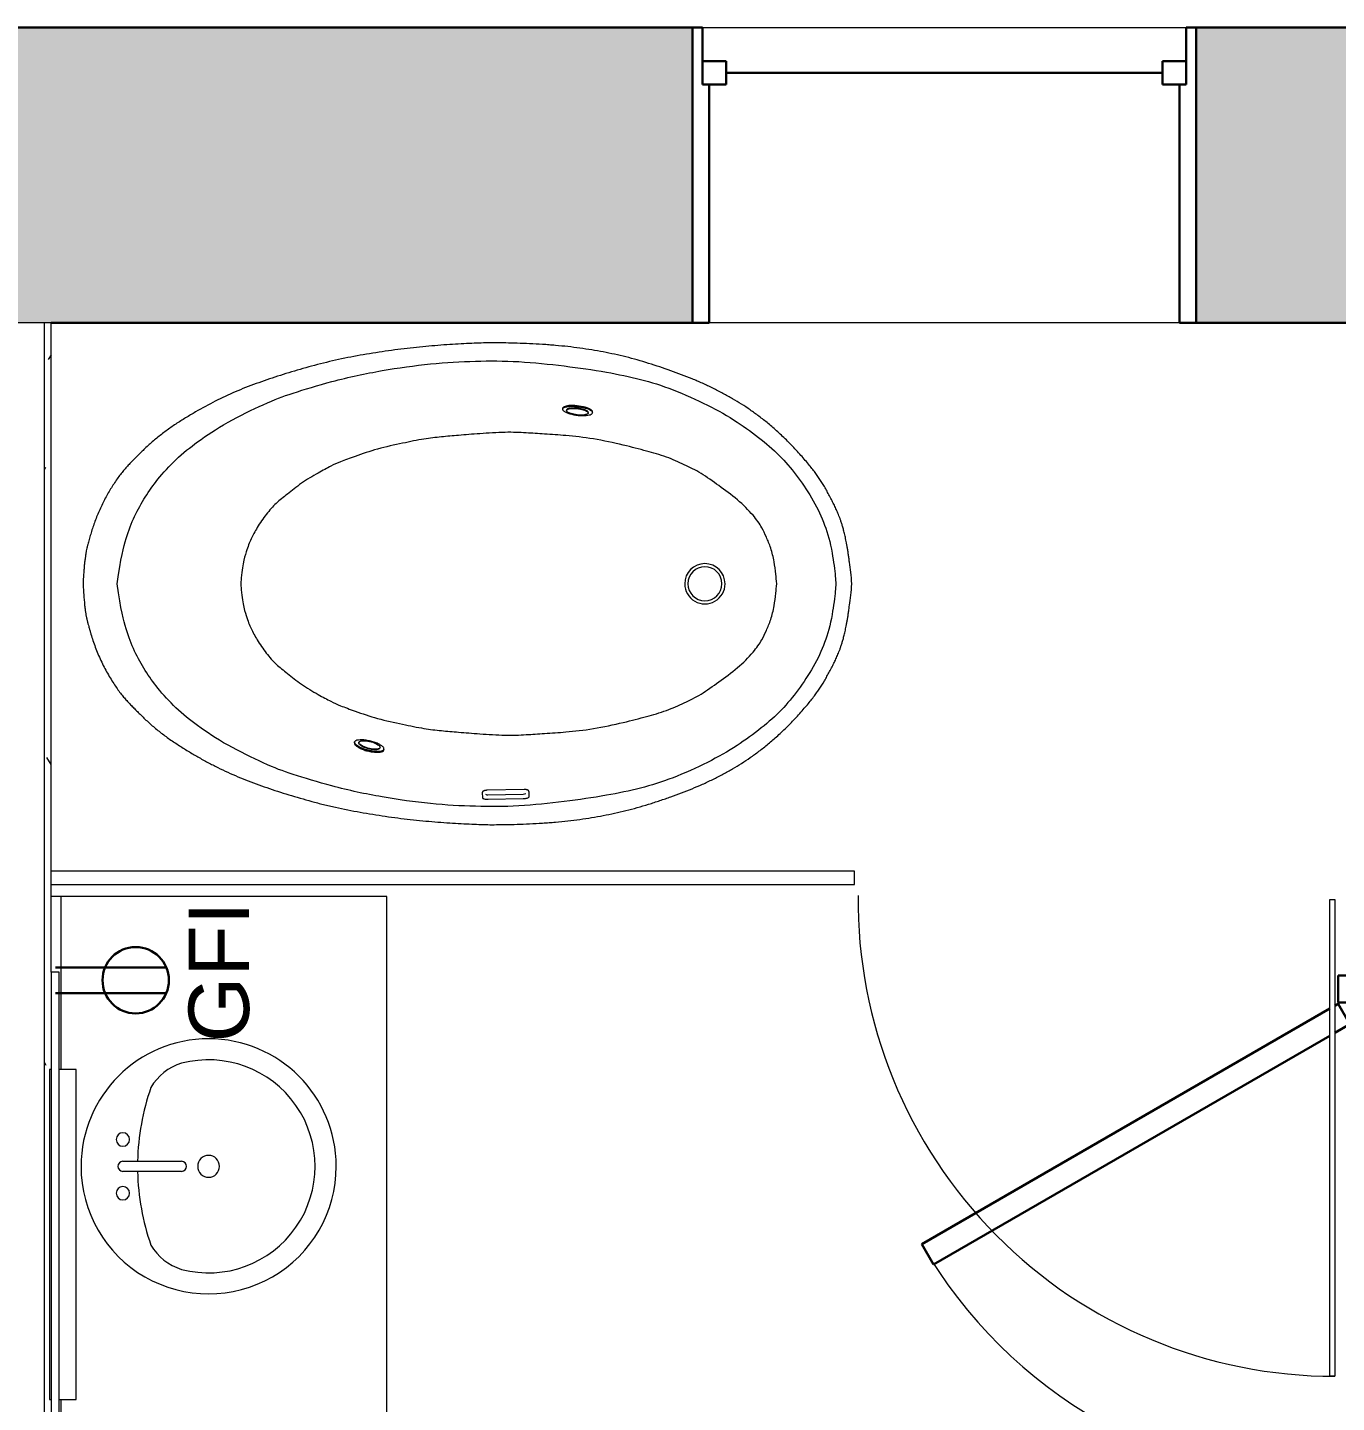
# Model space of a CAD drawing. Header units: inches. Extents: x -4688 to 1542, y -3558 to 978.
# Drawn here: x 787.5 to 885, y 486.6 to 589 of the extents above; entities that cross this region are included whole.
import ezdxf

# ---------------------------------------------------------------- set-up
doc = ezdxf.new("R2010")
doc.units = ezdxf.units.IN
doc.header["$MEASUREMENT"] = 0
for name, color, linetype, lineweight in [('A-ANNO-NOTE', 131, 'Continuous', 40), ('A-DOOR', 31, 'Continuous', 18), ('A-DOOR-FRAM', 31, 'Continuous', 30), ('A-GLAZ', 151, 'Continuous', 18), ('A-GLAZ-CURT', 52, 'Continuous', 9), ('A-WALL', 113, 'Continuous', 18), ('A-WALL-PATT', 111, 'Continuous', 18), ('I-WALL', 2, 'Continuous', 18), ('P-SANR-FIXT', 6, 'Continuous', 9), ('Q-CASE', 31, 'Continuous', 9), ('Q-SPCQ', 91, 'Continuous', 9)]:
    doc.layers.add(name, color=color, linetype=linetype, lineweight=lineweight)
doc.styles.add('Swis721 Lt BT', font='swissl.ttf', dxfattribs={"height": 4.5})

# ---------------------------------------------------------------- blocks, each defined once
blk = doc.blocks.new('Double Hung - side window 4_ X 6_ 3_ H-6086068-1st Floor Power _ Signal')
at = {"layer": 'A-GLAZ', "color": 8, "lineweight": 30}
for p, q in [((-18.75, 11), (-18, 11)), ((-18, 6.75), (-18, 11)), ((18, 6.75), (18, 11)), ((18.75, 11), (18, 11)), ((-18, 8.5), (-18, 6.75)), ((-18, 8.5), (-16.25, 8.5)), ((-16.25, 8.5), (-16.25, 6.75)), ((16.25, 8.5), (16.25, 6.75)), ((18, 8.5), (16.25, 8.5)), ((18, 8.5), (18, 6.75)), ((-16.25, 7.625), (16.25, 7.625)), ((-18, 6.75), (-16.25, 6.75)), ((-18, 6.75), (-17.5, 6.75)), ((-17.5, -11), (-17.5, 6.75)), ((18, 6.75), (16.25, 6.75)), ((17.5, 6.75), (18, 6.75)), ((17.5, 6.75), (17.5, -11)), ((-17.5, -11), (-18.75, -11)), ((17.5, -11), (18.75, -11))]:
    blk.add_line(p, q, dxfattribs=at)
blk = doc.blocks.new('Vanity Counter Top w Round Sink Hole - 24_ Depth-7683044-1st Floor Power _ Signal')
at = {"layer": 'Q-CASE'}
for p, q in [((-51.26, -0.75), (-40.88, -0.75)), ((-16.3, -0.75), (-8.16, -0.75)), ((16.41, -0.75), (29.29, -0.75)), ((29.29, -25), (29.29, 0)), ((-51.26, -25), (29.29, -25))]:
    blk.add_line(p, q, dxfattribs=at)
blk = doc.blocks.new('Sink Vanity-Round - 19_ x 19_-6996918-1st Floor Power _ Signal')
at = {"layer": 'P-SANR-FIXT'}
for p, q in [((3.43, -9.73), (3.43, -5.36)), ((4.18, -9.73), (4.18, -5.36))]:
    blk.add_line(p, q, dxfattribs=at)
for centre, radius, start, end in [((3.81, -3.35), 9.5, 90, 270), ((3.81, -3.35), 9.5, 270, 90), ((3.81, -3.35), 7.93, 345.3071, 194.6929), ((3.81, -3.35), 0.812, 0, 180), ((3.81, -3.35), 0.812, 180, 0), ((3.81, -5.36), 0.375, 0, 180), ((0.05, -4.11), 4.12, 197.8096, 239.2073), ((7.56, -4.11), 4.12, 300.7927, 342.1904), ((3.81, 9.17), 17.81, 250.7914, 268.7933), ((3.81, 9.17), 17.81, 271.2067, 289.2086), ((1.81, -9.73), 0.5, 0, 180), ((1.81, -9.73), 0.5, 180, 0), ((3.81, -9.73), 0.375, 180, 0), ((5.81, -9.73), 0.5, 0, 180), ((5.81, -9.73), 0.5, 180, 0)]:
    blk.add_arc(centre, radius, start, end, dxfattribs=at)
blk = doc.blocks.new('downloadobjectfile_id_236f7131-f753-4b41-a4ac-6b6cf5932f67 - Bath tub-6664744-1st Floor Power _ Signal')
at = {"layer": 'P-SANR-FIXT'}
for p, q in [((-4.58, 15.85), (-4.58, 15.48)), ((-4.21, 15.32), (-1.45, 15.38)), ((-1.53, 16.05), (-4.15, 15.99)), ((-1.52, 15.72), (-4.15, 15.66)), ((-1.09, 15.55), (-1.1, 15.94)), ((6.24, 12.4), (6.23, 12.33)), ((8.41, 11.78), (8.42, 11.84))]:
    blk.add_line(p, q, dxfattribs=at)
for centre, radius, start, end in [((-4.14, 15.3), 0.361, 91.2564, 121.564), ((-1.51, 15.36), 0.361, 60.9489, 91.2564), ((-17.67, 0), 1.5, 360, 180), ((-17.67, 0), 1.27, 0, 180), ((-17.67, 0), 1.5, 180, 360), ((-17.67, 0), 1.27, 180, 0)]:
    blk.add_arc(centre, radius, start, end, dxfattribs=at)
for points, knots in [([(28.63, 0), (28.61, 0.2), (28.6, 0.48), (28.58, 0.81), (28.56, 1.05), (28.54, 1.26), (28.52, 1.45), (28.51, 1.62), (28.49, 1.79), (28.47, 1.94), (28.45, 2.07), (28.43, 2.2), (28.41, 2.33), (28.39, 2.44), (28.36, 2.55), (28.34, 2.65), (28.31, 2.76), (28.29, 2.87), (28.25, 3.01), (28.21, 3.18), (28.14, 3.41), (28.06, 3.71), (27.93, 4.11), (27.71, 4.76), (27.37, 5.6), (26.88, 6.57), (26.43, 7.3), (26.09, 7.81), (25.84, 8.15), (25.61, 8.44), (25.38, 8.7), (25.15, 8.95), (24.91, 9.19), (24.65, 9.45), (24.29, 9.81), (23.8, 10.29), (23.15, 10.85), (22.57, 11.3), (22.09, 11.64), (21.72, 11.88), (21.36, 12.12), (20.99, 12.35), (20.62, 12.58), (20.26, 12.79), (19.89, 13), (19.52, 13.2), (19.15, 13.4), (18.66, 13.65), (18.04, 13.95), (17.29, 14.29), (16.53, 14.61), (15.75, 14.9), (14.69, 15.28), (13.32, 15.72), (11.9, 16.13), (10.73, 16.44), (9.54, 16.72), (8, 17.02), (6.12, 17.32), (4.57, 17.52), (3.34, 17.65), (2.43, 17.73), (1.54, 17.8), (0.68, 17.85), (-0.13, 17.89), (-0.86, 17.92), (-1.51, 17.94), (-2.14, 17.94), (-2.84, 17.93), (-3.67, 17.91), (-4.61, 17.87), (-5.42, 17.83), (-6.07, 17.79), (-6.7, 17.73), (-7.78, 17.63), (-9.25, 17.42), (-10.67, 17.15), (-11.79, 16.89), (-12.64, 16.67), (-13.48, 16.42), (-14.32, 16.15), (-15.14, 15.86), (-16.2, 15.47), (-17.23, 15.06), (-18.26, 14.57), (-19.02, 14.18), (-19.74, 13.78), (-20.4, 13.38), (-21.04, 12.95), (-21.69, 12.48), (-22.38, 11.94), (-22.97, 11.43), (-23.46, 10.98), (-23.83, 10.62), (-24.2, 10.24), (-24.56, 9.85), (-24.91, 9.46), (-25.23, 9.09), (-25.52, 8.74), (-25.77, 8.43), (-25.99, 8.13), (-26.26, 7.75), (-26.5, 7.35), (-26.76, 6.89), (-26.96, 6.54), (-27.11, 6.24), (-27.23, 6.01), (-27.31, 5.84), (-27.39, 5.68), (-27.49, 5.46), (-27.59, 5.22), (-27.68, 5), (-27.73, 4.86), (-27.77, 4.76), (-27.8, 4.65), (-27.84, 4.53), (-27.88, 4.41), (-27.92, 4.28), (-27.96, 4.14), (-28, 3.99), (-28.04, 3.83), (-28.08, 3.65), (-28.13, 3.46), (-28.17, 3.26), (-28.21, 3.04), (-28.26, 2.79), (-28.3, 2.53), (-28.35, 2.24), (-28.39, 1.94), (-28.45, 1.49), (-28.53, 0.87), (-28.59, 0.3), (-28.62, 0)], [0, 0, 0, 0, 0.003049, 0.004573, 0.006098, 0.007622, 0.009146, 0.010671, 0.012195, 0.01372, 0.015244, 0.016768, 0.018293, 0.019817, 0.021341, 0.022866, 0.02439, 0.025915, 0.027439, 0.030488, 0.033537, 0.036585, 0.042683, 0.04878, 0.060976, 0.073171, 0.085366, 0.091463, 0.097561, 0.103659, 0.109756, 0.115854, 0.121951, 0.128049, 0.134146, 0.146341, 0.158537, 0.170732, 0.176829, 0.182927, 0.189024, 0.195122, 0.20122, 0.207317, 0.213415, 0.219512, 0.22561, 0.231707, 0.243902, 0.256098, 0.268293, 0.280488, 0.292683, 0.317073, 0.341463, 0.353659, 0.365854, 0.390244, 0.414634, 0.439024, 0.45122, 0.463415, 0.47561, 0.487805, 0.5, 0.512195, 0.52439, 0.536585, 0.54878, 0.560976, 0.573171, 0.585366, 0.591463, 0.597561, 0.609756, 0.634146, 0.658537, 0.670732, 0.682927, 0.695122, 0.707317, 0.719512, 0.731707, 0.756098, 0.768293, 0.780488, 0.792683, 0.804878, 0.817073, 0.829268, 0.841463, 0.853659, 0.859756, 0.865854, 0.871951, 0.878049, 0.884146, 0.890244, 0.896341, 0.902439, 0.908537, 0.914634, 0.926829, 0.932927, 0.939024, 0.945122, 0.948171, 0.95122, 0.954268, 0.957317, 0.963415, 0.966463, 0.967988, 0.969512, 0.971037, 0.972561, 0.974085, 0.97561, 0.977134, 0.978659, 0.980183, 0.981707, 0.983232, 0.984756, 0.98628, 0.987805, 0.989329, 0.990854, 0.992378, 0.993902, 0.996951, 1, 1, 1, 1]), ([(-27.41, 0), (-27.41, 0.17), (-27.39, 0.55), (-27.13, 2.64), (-26.63, 4.38), (-25.79, 6.2), (-24.61, 7.94), (-23.4, 9.44), (-21.88, 10.76), (-19.96, 12.16), (-17.98, 13.29), (-15.15, 14.56), (-12.92, 15.24), (-10.26, 15.8), (-7.17, 16.24), (-3.75, 16.6), (-0.55, 16.6), (2.72, 16.42), (6.45, 15.9), (9.78, 15.19), (13.29, 14.12), (14.76, 13.58), (18.1, 11.95), (19.97, 10.69), (21.67, 9.36), (23.1, 7.78), (23.97, 6.54), (24.83, 5.05), (25.43, 3.41), (25.81, 1.98), (26.08, 0)], [-5.618031, -5.618031, -5.618031, -5.618031, -5.544194, -5.424812, -5.260384, -5.095898, -4.928484, -4.760658, -4.585358, -4.400115, -4.184559, -3.970312, -3.743931, -3.517047, -3.259472, -2.988396, -2.713063, -2.428449, -2.138296, -1.837006, -1.597044, -1.348216, -1.138919, -0.913036, -0.731154, -0.569833, -0.420907, -0.282566, -0.145254, 0, 0, 0, 0]), ([(-4.15, 15.99), (-4.26, 15.99), (-4.4, 15.97), (-4.52, 15.92), (-4.56, 15.9), (-4.58, 15.87), (-4.58, 15.86), (-4.58, 15.85)], [0, 0, 0, 0, 0.444444, 0.666667, 0.777778, 0.888889, 1, 1, 1, 1]), ([(-4.58, 15.48), (-4.57, 15.46), (-4.57, 15.45), (-4.56, 15.43), (-4.56, 15.43), (-4.56, 15.42), (-4.55, 15.42), (-4.55, 15.41), (-4.54, 15.4), (-4.53, 15.4), (-4.53, 15.39), (-4.52, 15.39), (-4.51, 15.38), (-4.5, 15.38), (-4.49, 15.37), (-4.48, 15.37), (-4.46, 15.36), (-4.45, 15.35), (-4.43, 15.35), (-4.41, 15.34), (-4.39, 15.34), (-4.37, 15.33), (-4.35, 15.33), (-4.32, 15.33), (-4.29, 15.32), (-4.26, 15.32), (-4.23, 15.32), (-4.21, 15.32)], [0, 0, 0, 0, 0.041667, 0.057292, 0.080729, 0.104167, 0.125, 0.145833, 0.1875, 0.229167, 0.270833, 0.302083, 0.333333, 0.375, 0.416667, 0.458333, 0.5, 0.541667, 0.583333, 0.666667, 0.75, 0.791667, 0.833333, 0.875, 0.916667, 0.958333, 1, 1, 1, 1]), ([(-1.1, 15.94), (-1.1, 15.95), (-1.11, 15.96), (-1.14, 15.98), (-1.18, 16), (-1.25, 16.02), (-1.37, 16.04), (-1.48, 16.05), (-1.53, 16.05)], [0, 0, 0, 0, 0.125, 0.25, 0.375, 0.5, 0.75, 1, 1, 1, 1]), ([(-1.45, 15.38), (-1.43, 15.38), (-1.4, 15.38), (-1.36, 15.39), (-1.33, 15.39), (-1.31, 15.4), (-1.29, 15.4), (-1.27, 15.4), (-1.26, 15.41), (-1.24, 15.41), (-1.23, 15.42), (-1.21, 15.42), (-1.2, 15.43), (-1.18, 15.44), (-1.17, 15.44), (-1.16, 15.45), (-1.15, 15.46), (-1.14, 15.46), (-1.13, 15.47), (-1.13, 15.47), (-1.12, 15.48), (-1.11, 15.49), (-1.11, 15.49), (-1.1, 15.5), (-1.1, 15.51), (-1.1, 15.51), (-1.09, 15.52), (-1.09, 15.54), (-1.09, 15.55)], [0, 0, 0, 0, 0.041667, 0.083333, 0.125, 0.166667, 0.208333, 0.25, 0.291667, 0.333333, 0.375, 0.416667, 0.5, 0.541667, 0.583333, 0.625, 0.666667, 0.697917, 0.729167, 0.770833, 0.8125, 0.854167, 0.875, 0.895833, 0.916667, 0.942708, 0.958333, 1, 1, 1, 1]), ([(6.23, 12.33), (6.22, 12.32), (6.22, 12.28), (6.24, 12.22), (6.29, 12.15), (6.37, 12.08), (6.47, 12.01), (6.63, 11.92), (6.87, 11.82), (7.21, 11.72), (7.67, 11.62), (8.08, 11.61), (8.33, 11.68), (8.39, 11.74), (8.41, 11.78)], [0, 0, 0, 0, 0.05, 0.1, 0.15, 0.2, 0.25, 0.3, 0.4, 0.5, 0.6, 0.8, 0.9, 1, 1, 1, 1]), ([(8.41, 11.78), (8.41, 11.8), (8.41, 11.83), (8.39, 11.9), (8.34, 11.96), (8.27, 12.03), (8.17, 12.1), (8.01, 12.19), (7.76, 12.3), (7.42, 12.4), (6.96, 12.49), (6.54, 12.51), (6.29, 12.43), (6.24, 12.37), (6.23, 12.33)], [0, 0, 0, 0, 0.05, 0.1, 0.15, 0.2, 0.25, 0.3, 0.4, 0.5, 0.6, 0.8, 0.9, 1, 1, 1, 1]), ([(6.23, 12.33), (6.23, 12.35), (6.25, 12.38), (6.31, 12.43), (6.39, 12.46), (6.49, 12.48), (6.61, 12.49), (6.8, 12.5), (7.07, 12.47), (7.42, 12.4), (7.88, 12.26), (8.24, 12.07), (8.4, 11.89), (8.42, 11.81), (8.41, 11.78)], [0, 0, 0, 0, 0.05, 0.1, 0.15, 0.2, 0.25, 0.3, 0.4, 0.5, 0.6, 0.8, 0.9, 1, 1, 1, 1]), ([(8.42, 11.84), (8.43, 11.85), (8.43, 11.89), (8.41, 11.95), (8.36, 12.02), (8.28, 12.09), (8.18, 12.15), (8.03, 12.24), (7.78, 12.35), (7.45, 12.46), (6.98, 12.55), (6.56, 12.56), (6.31, 12.49), (6.25, 12.43), (6.24, 12.4)], [0, 0, 0, 0, 0.05, 0.1, 0.15, 0.2, 0.25, 0.3, 0.4, 0.5, 0.6, 0.8, 0.9, 1, 1, 1, 1]), ([(8.09, 11.82), (8.1, 11.83), (8.1, 11.86), (8.09, 11.9), (8.06, 11.95), (8.01, 11.99), (7.94, 12.04), (7.84, 12.11), (7.6, 12.21), (7.18, 12.33), (6.78, 12.35), (6.56, 12.3), (6.52, 12.24), (6.52, 12.21)], [0, 0, 0, 0, 0.047619, 0.095238, 0.142857, 0.190476, 0.238095, 0.285714, 0.380952, 0.571429, 0.761905, 0.880952, 1, 1, 1, 1]), ([(6.52, 12.21), (6.52, 12.22), (6.54, 12.25), (6.58, 12.28), (6.65, 12.3), (6.76, 12.32), (7, 12.32), (7.44, 12.25), (7.85, 12.09), (8.06, 11.93), (8.1, 11.85), (8.09, 11.82)], [0, 0, 0, 0, 0.052632, 0.105263, 0.157895, 0.210526, 0.315789, 0.526316, 0.736842, 0.868421, 1, 1, 1, 1]), ([(6.52, 12.21), (6.52, 12.22), (6.54, 12.25), (6.58, 12.28), (6.65, 12.3), (6.73, 12.31), (6.82, 12.32), (6.97, 12.32), (7.25, 12.28), (7.67, 12.17), (7.97, 12.01), (8.08, 11.89), (8.1, 11.84), (8.09, 11.82)], [0, 0, 0, 0, 0.052632, 0.105263, 0.157895, 0.210526, 0.263158, 0.315789, 0.421053, 0.631579, 0.815789, 0.907895, 1, 1, 1, 1]), ([(16.89, 0), (16.8, 1.27), (16.48, 2.48), (16.13, 3.34), (15.69, 4.17), (14.98, 5.22), (14.26, 6.02), (13.41, 6.67), (12.38, 7.51), (11.18, 8.22), (10.13, 8.79), (9.49, 9.08), (8.26, 9.53), (6.69, 10.07), (4.84, 10.46), (3.28, 10.79), (1.97, 10.94), (0.6, 11.06), (-0.86, 11.17), (-2.86, 11.31), (-4.35, 11.24), (-5.73, 11.15), (-7.46, 11.03), (-9.26, 10.84), (-11.69, 10.32), (-13.21, 9.91), (-14.78, 9.49), (-16.19, 8.83), (-17.34, 8.3), (-18.79, 7.24), (-20.02, 6.38), (-21.28, 5.13), (-21.9, 4.24), (-22.24, 3.5), (-22.59, 2.68), (-22.84, 1.69), (-22.94, 0.81), (-23, 0.26), (-23.03, 0)], [0, 0, 0, 0, 0.095825, 0.182513, 0.269753, 0.361199, 0.455897, 0.552236, 0.65743, 0.766411, 0.857986, 0.946942, 1.048984, 1.184003, 1.327218, 1.460629, 1.57966, 1.69493, 1.829456, 1.967274, 2.102928, 2.230917, 2.36765, 2.535001, 2.698079, 2.855999, 2.988228, 3.111669, 3.240091, 3.366918, 3.507968, 3.628876, 3.730864, 3.808196, 3.883993, 3.961779, 4.030158, 4.077503, 4.077503, 4.077503, 4.077503]), ([(8.09, 11.82), (8.09, 11.8), (8.08, 11.78), (8.05, 11.75), (8, 11.72), (7.94, 11.7), (7.86, 11.69), (7.73, 11.68), (7.47, 11.7), (7.05, 11.79), (6.68, 11.96), (6.52, 12.11), (6.5, 12.18), (6.52, 12.21)], [0, 0, 0, 0, 0.047619, 0.095238, 0.142857, 0.190476, 0.238095, 0.285714, 0.380952, 0.571429, 0.761905, 0.880952, 1, 1, 1, 1]), ([(-28.62, 0), (-28.59, -0.3), (-28.53, -0.87), (-28.45, -1.49), (-28.39, -1.94), (-28.35, -2.24), (-28.3, -2.53), (-28.26, -2.79), (-28.21, -3.04), (-28.17, -3.26), (-28.13, -3.46), (-28.08, -3.65), (-28.04, -3.83), (-28, -3.99), (-27.96, -4.14), (-27.92, -4.28), (-27.88, -4.41), (-27.84, -4.53), (-27.8, -4.65), (-27.77, -4.76), (-27.73, -4.86), (-27.68, -5), (-27.59, -5.22), (-27.47, -5.51), (-27.31, -5.84), (-27.14, -6.18), (-26.96, -6.54), (-26.76, -6.89), (-26.57, -7.24), (-26.38, -7.55), (-26.19, -7.85), (-25.99, -8.13), (-25.77, -8.43), (-25.52, -8.74), (-25.23, -9.09), (-24.91, -9.46), (-24.44, -9.98), (-23.95, -10.5), (-23.46, -10.98), (-22.97, -11.43), (-22.38, -11.94), (-21.69, -12.48), (-21.04, -12.95), (-20.4, -13.38), (-19.74, -13.78), (-19.02, -14.18), (-18.26, -14.57), (-17.49, -14.93), (-16.72, -15.26), (-15.93, -15.57), (-14.87, -15.96), (-13.76, -16.33), (-12.64, -16.67), (-11.51, -16.97), (-10.11, -17.27), (-8.67, -17.51), (-7.47, -17.66), (-6.7, -17.73), (-6.07, -17.79), (-5.42, -17.83), (-4.61, -17.87), (-3.67, -17.91), (-2.84, -17.93), (-2.14, -17.94), (-1.51, -17.94), (-0.86, -17.92), (-0.13, -17.89), (0.68, -17.85), (1.54, -17.8), (2.43, -17.73), (3.64, -17.62), (5.19, -17.45), (7.06, -17.18), (8.93, -16.85), (10.74, -16.44), (12.48, -15.97), (14.15, -15.46), (15.49, -15), (16.53, -14.61), (17.55, -14.19), (18.78, -13.61), (20.01, -12.94), (20.99, -12.36), (21.73, -11.89), (22.45, -11.39), (23.15, -10.85), (23.8, -10.29), (24.29, -9.81), (24.65, -9.45), (24.91, -9.19), (25.15, -8.95), (25.38, -8.7), (25.61, -8.44), (25.84, -8.15), (26.09, -7.81), (26.41, -7.34), (26.81, -6.68), (27.25, -5.84), (27.63, -4.97), (27.89, -4.25), (28.06, -3.69), (28.16, -3.36), (28.23, -3.1), (28.27, -2.95), (28.3, -2.83), (28.33, -2.7), (28.36, -2.55), (28.4, -2.39), (28.42, -2.25), (28.44, -2.1), (28.47, -1.91), (28.51, -1.62), (28.54, -1.31), (28.57, -0.94), (28.6, -0.5), (28.62, -0.17), (28.63, 0)], [0, 0, 0, 0, 0.003049, 0.006098, 0.007622, 0.009146, 0.010671, 0.012195, 0.01372, 0.015244, 0.016768, 0.018293, 0.019817, 0.021341, 0.022866, 0.02439, 0.025915, 0.027439, 0.028963, 0.030488, 0.032012, 0.033537, 0.036585, 0.042683, 0.04878, 0.054878, 0.060976, 0.067073, 0.073171, 0.079268, 0.085366, 0.091463, 0.097561, 0.103659, 0.109756, 0.115854, 0.121951, 0.134146, 0.140244, 0.146341, 0.158537, 0.170732, 0.182927, 0.195122, 0.207317, 0.219512, 0.231707, 0.243902, 0.256098, 0.268293, 0.280488, 0.304878, 0.317073, 0.329268, 0.353659, 0.378049, 0.390244, 0.402439, 0.408537, 0.414634, 0.426829, 0.439024, 0.45122, 0.463415, 0.47561, 0.487805, 0.5, 0.512195, 0.52439, 0.536585, 0.54878, 0.573171, 0.597561, 0.621951, 0.646341, 0.670732, 0.695122, 0.719512, 0.731707, 0.743902, 0.768293, 0.792683, 0.804878, 0.817073, 0.829268, 0.841463, 0.853659, 0.865854, 0.871951, 0.878049, 0.884146, 0.890244, 0.896341, 0.902439, 0.908537, 0.914634, 0.925305, 0.935976, 0.946646, 0.957317, 0.962652, 0.967988, 0.970655, 0.973323, 0.974657, 0.975991, 0.978659, 0.981326, 0.98266, 0.983994, 0.986662, 0.989329, 0.991997, 0.994665, 0.997332, 1, 1, 1, 1]), ([(26.08, 0), (25.81, -1.98), (25.43, -3.41), (24.83, -5.05), (23.97, -6.54), (23.1, -7.78), (21.67, -9.36), (19.97, -10.69), (18.1, -11.95), (14.76, -13.58), (13.29, -14.12), (9.78, -15.19), (6.45, -15.9), (2.72, -16.42), (-0.55, -16.6), (-3.75, -16.6), (-7.17, -16.24), (-10.26, -15.8), (-12.92, -15.24), (-15.15, -14.56), (-17.98, -13.29), (-19.96, -12.16), (-21.88, -10.76), (-23.4, -9.44), (-24.61, -7.94), (-25.79, -6.2), (-26.63, -4.38), (-27.13, -2.64), (-27.39, -0.55), (-27.41, -0.17), (-27.41, 0)], [-5.618031, -5.618031, -5.618031, -5.618031, -5.472777, -5.335466, -5.197124, -5.048198, -4.886878, -4.704995, -4.479113, -4.269816, -4.020987, -3.781025, -3.479735, -3.189582, -2.904969, -2.629635, -2.35856, -2.100984, -1.8741, -1.647719, -1.433473, -1.217917, -1.032673, -0.857374, -0.689547, -0.522133, -0.357647, -0.193219, -0.073837, 0, 0, 0, 0]), ([(-23.03, 0), (-23, -0.26), (-22.94, -0.81), (-22.84, -1.69), (-22.59, -2.68), (-22.24, -3.5), (-21.9, -4.24), (-21.28, -5.13), (-20.02, -6.38), (-18.79, -7.24), (-17.34, -8.3), (-16.19, -8.83), (-14.78, -9.49), (-13.21, -9.91), (-11.69, -10.32), (-9.26, -10.84), (-7.46, -11.03), (-5.73, -11.15), (-4.35, -11.24), (-2.86, -11.31), (-0.86, -11.17), (0.6, -11.06), (1.97, -10.94), (3.28, -10.79), (4.84, -10.46), (6.69, -10.07), (8.26, -9.53), (9.49, -9.08), (10.13, -8.79), (11.18, -8.22), (12.38, -7.51), (13.41, -6.67), (14.26, -6.02), (14.98, -5.22), (15.69, -4.17), (16.13, -3.34), (16.48, -2.48), (16.8, -1.27), (16.89, 0)], [0, 0, 0, 0, 0.047345, 0.115723, 0.19351, 0.269307, 0.346639, 0.448626, 0.569535, 0.710585, 0.837412, 0.965834, 1.089275, 1.221504, 1.379424, 1.542502, 1.709853, 1.846586, 1.974575, 2.110229, 2.248047, 2.382573, 2.497843, 2.616873, 2.750285, 2.893499, 3.028519, 3.130561, 3.219517, 3.311092, 3.420073, 3.525267, 3.621606, 3.716304, 3.80775, 3.89499, 3.981678, 4.077503, 4.077503, 4.077503, 4.077503]), ([(-7.08, -13.03), (-7.07, -13.02), (-7.07, -12.99), (-7.08, -12.94), (-7.12, -12.89), (-7.18, -12.84), (-7.26, -12.79), (-7.39, -12.73), (-7.69, -12.62), (-8.23, -12.52), (-8.85, -12.52), (-9.18, -12.59), (-9.3, -12.68), (-9.31, -12.74), (-9.3, -12.76)], [0, 0, 0, 0, 0.043478, 0.086957, 0.130435, 0.173913, 0.217391, 0.26087, 0.347826, 0.521739, 0.695652, 0.847826, 0.923913, 1, 1, 1, 1]), ([(-9.3, -12.77), (-9.31, -12.78), (-9.32, -12.81), (-9.3, -12.86), (-9.26, -12.91), (-9.2, -12.96), (-9.12, -13.01), (-8.99, -13.07), (-8.69, -13.17), (-8.15, -13.27), (-7.54, -13.28), (-7.21, -13.21), (-7.09, -13.11), (-7.07, -13.06), (-7.08, -13.03)], [0, 0, 0, 0, 0.043478, 0.086957, 0.130435, 0.173913, 0.217391, 0.26087, 0.347826, 0.521739, 0.695652, 0.847826, 0.923913, 1, 1, 1, 1]), ([(-9.3, -12.76), (-9.3, -12.78), (-9.28, -12.82), (-9.23, -12.88), (-9.14, -12.93), (-9.03, -12.99), (-8.9, -13.04), (-8.7, -13.1), (-8.3, -13.19), (-7.72, -13.23), (-7.24, -13.17), (-7.1, -13.08), (-7.08, -13.03)], [0, 0, 0, 0, 0.055556, 0.111111, 0.166667, 0.222222, 0.277778, 0.333333, 0.444444, 0.666667, 0.833333, 1, 1, 1, 1]), ([(-7.08, -13.03), (-7.09, -13.05), (-7.11, -13.08), (-7.18, -13.12), (-7.27, -13.16), (-7.43, -13.19), (-7.68, -13.22), (-8.04, -13.21), (-8.54, -13.15), (-8.98, -13.03), (-9.24, -12.88), (-9.3, -12.8), (-9.3, -12.77)], [0, 0, 0, 0, 0.055556, 0.111111, 0.166667, 0.222222, 0.333333, 0.444444, 0.555556, 0.777778, 0.888889, 1, 1, 1, 1]), ([(-8.99, -12.73), (-8.99, -12.71), (-8.99, -12.69), (-8.96, -12.66), (-8.92, -12.63), (-8.86, -12.61), (-8.79, -12.59), (-8.68, -12.57), (-8.44, -12.55), (-8.03, -12.58), (-7.62, -12.69), (-7.43, -12.79), (-7.37, -12.87), (-7.37, -12.9), (-7.38, -12.92)], [0, 0, 0, 0, 0.045455, 0.090909, 0.136364, 0.181818, 0.227273, 0.272727, 0.363636, 0.545455, 0.727273, 0.863636, 0.931818, 1, 1, 1, 1]), ([(-7.38, -12.92), (-7.38, -12.93), (-7.39, -12.95), (-7.44, -12.99), (-7.5, -13.01), (-7.57, -13.03), (-7.67, -13.05), (-7.81, -13.06), (-8.09, -13.06), (-8.52, -13), (-8.83, -12.89), (-8.96, -12.79), (-8.99, -12.75), (-8.99, -12.73)], [0, 0, 0, 0, 0.052632, 0.105263, 0.157895, 0.210526, 0.263158, 0.315789, 0.421053, 0.631579, 0.815789, 0.907895, 1, 1, 1, 1]), ([(-8.99, -12.73), (-8.99, -12.74), (-8.99, -12.76), (-8.98, -12.8), (-8.94, -12.83), (-8.9, -12.87), (-8.83, -12.91), (-8.72, -12.95), (-8.5, -13.03), (-8.09, -13.09), (-7.67, -13.09), (-7.46, -13.03), (-7.39, -12.97), (-7.37, -12.94), (-7.38, -12.92)], [0, 0, 0, 0, 0.045455, 0.090909, 0.136364, 0.181818, 0.227273, 0.272727, 0.363636, 0.545455, 0.727273, 0.863636, 0.931818, 1, 1, 1, 1]), ([(-7.38, -12.92), (-7.38, -12.93), (-7.39, -12.96), (-7.44, -12.99), (-7.5, -13.01), (-7.57, -13.03), (-7.67, -13.05), (-7.81, -13.06), (-8.09, -13.06), (-8.52, -13), (-8.83, -12.89), (-8.96, -12.79), (-8.99, -12.75), (-8.99, -12.73)], [0, 0, 0, 0, 0.052632, 0.105263, 0.157895, 0.210526, 0.263158, 0.315789, 0.421053, 0.631579, 0.815789, 0.907895, 1, 1, 1, 1])]:
    blk.add_open_spline(points, degree=3, knots=knots, dxfattribs=at)
blk = doc.blocks.new('System Panel - Glazed-8192793-1st Floor Power _ Signal')
at = {"layer": 'A-GLAZ-CURT', "lineweight": 18}
for p, q in [((29.92, 1.75), (-29.92, 1.75)), ((-29.92, 1.75), (-29.92, 0.75)), ((29.92, 0.75), (29.92, 1.75)), ((-29.92, 0.75), (29.92, 0.75))]:
    blk.add_line(p, q, dxfattribs=at)
blk = doc.blocks.new('CW-Single Glass Door - Type 1-7840590-1st Floor Power _ Signal')
at = {"layer": 'A-DOOR'}
for p, q in [((-17.75, 35.875), (-17.375, 35.875)), ((-17.75, 0.375), (-17.75, 35.875)), ((-17.375, 35.875), (-17.375, 0.375)), ((-17.375, 0.375), (-17.75, 0.375))]:
    blk.add_line(p, q, dxfattribs=at)
at = {"layer": 'A-DOOR', "lineweight": 9}
blk.add_arc((-17.75, 0.375), 35.5, 359.5, 90, dxfattribs=at)
blk = doc.blocks.new('Single Flush - D2 3_ X 8_-8252869-1st Floor Power _ Signal')
at = {"layer": 'A-DOOR', "lineweight": 30}
for p, q in [((0, 35.01), (-1.52, 34.14)), ((17.55, 4.62), (0, 35.01)), ((-1.52, 34.14), (15.52, 4.62)), ((15.74, 4.25), (16.39, 3.12)), ((17.91, 4), (17.76, 4.25)), ((16.39, 3.12), (17.91, 4))]:
    blk.add_line(p, q, dxfattribs=at)
at = {"layer": 'A-DOOR', "lineweight": 9}
blk.add_arc((17.91, 4), 35.81, 120, 180.5, dxfattribs=at)
at = {"layer": 'A-DOOR-FRAM'}
for p, q in [((-20, -1.75), (-20, 4)), ((-20, 4), (-18, 4)), ((-18, -1.75), (-18, 4)), ((18, -1.75), (18, 4)), ((18, 4), (20, 4)), ((20, -1.75), (20, 4)), ((-20, -1.75), (-18, -1.75)), ((18, -1.75), (20, -1.75))]:
    blk.add_line(p, q, dxfattribs=at)
blk = doc.blocks.new('Mirror45 - Mirror-7339515-1st Floor Power _ Signal')
at = {"layer": 'Q-SPCQ'}
for p, q in [((-995, -994.03), (-1019.57, -994.03)), ((-1019.57, -994.03), (-1019.57, -994.15)), ((-995, -994.15), (-995, -994.03)), ((-1019.57, -994.76), (-1019.57, -996.03)), ((-995, -996.03), (-995, -994.76)), ((-1019.57, -996.03), (-995, -996.03))]:
    blk.add_line(p, q, dxfattribs=at)
blk = doc.blocks.new('Mirror79 - Mirror-8017247-1st Floor Power _ Signal')
at = {"layer": 'Q-SPCQ'}
for p, q in [((-1001.09, -994.03), (-1035.82, -994.03)), ((-1035.82, -994.03), (-1035.82, -994.64)), ((-1001.09, -994.64), (-1001.09, -994.03)), ((-1035.82, -994.64), (-1001.09, -994.64))]:
    blk.add_line(p, q, dxfattribs=at)

msp = doc.modelspace()

# ---------------------------------------------------------------- hatches: boundary and pattern name
at = {"layer": 'A-WALL-PATT', "lineweight": 9}
h = msp.add_hatch(color=7, dxfattribs=at)
h.paths.add_polyline_path([(1210.67, 567.01), (1211.24, 567.01), (1211.24, 589.01), (1167.7, 589.01), (1167.7, 567.01)], flags=0)
h.paths.add_polyline_path([(1130.2, 567.01), (1130.2, 589.01), (1068.64, 589.01), (1068.64, 567.01), (1103.59, 567.01)], flags=0)
h.paths.add_polyline_path([(1023.28, 567.01), (1031.14, 567.01), (1031.14, 589.01), (977.59, 589.01), (977.59, 567.01), (996.51, 567.01)], flags=0)
h.paths.add_polyline_path([(929.59, 567.01), (940.09, 567.01), (940.09, 589.01), (874.54, 589.01), (874.54, 567.01), (916.2, 567.01)], flags=0)
h.paths.add_polyline_path([(837.04, 567.01), (837.04, 589.01), (783.49, 589.01), (783.49, 567.01), (835.89, 567.01)], flags=0)
h.paths.add_polyline_path([(728.81, 567.01), (745.99, 567.01), (745.99, 589.01), (682.43, 589.01), (682.43, 567.01), (720.31, 567.01)], flags=0)
h.paths.add_polyline_path([(641.03, 567.01), (644.93, 567.01), (644.93, 589.01), (576.53, 589.01), (576.53, 567.01), (636.4, 567.01)], flags=0)
h.paths.add_polyline_path([(539.03, 567.01), (539.03, 589.01), (480.78, 589.01), (480.78, 567.01), (487.28, 567.01)], flags=0)
h = msp.add_hatch(dxfattribs=at)
h.set_pattern_fill('FP_1', color=256, style=0, pattern_type=2)
h.set_pattern_definition([(0, (0, 0), (15.36, 3.84), [0.634, -10.886, 0.634, -10.886, -61.44]), (0, (0, 0), (15.36, 3.84), [-23.04, 0.634, -22.406, 0.634, -10.886, -26.88]), (0, (0, 0), (15.36, 3.84), [-57.6, 0.634, -7.046, 0.634, -18.566]), (120, (5.76, 1.92), (-11.005538, 11.38215), [0.634, -10.886, 0.634, -10.886, -61.44]), (120, (5.76, 1.92), (-11.005538, 11.38215), [-23.04, 0.634, -22.406, 0.634, -10.886, -26.88]), (120, (5.76, 1.92), (-11.005538, 11.38215), [-57.6, 0.634, -7.046, 0.634, -18.566]), (240, (7.68, 9.6), (-4.354462, -15.22215), [0.634, -10.886, 0.634, -10.886, -61.44]), (240, (7.68, 9.6), (-4.354462, -15.22215), [-23.04, 0.634, -22.406, 0.634, -10.886, -26.88]), (240, (7.68, 9.6), (-4.354462, -15.22215), [-57.6, 0.634, -7.046, 0.634, -18.566])])
h.paths.add_polyline_path([(789.15, 443.76), (789.28, 443.76), (789.28, 454.15), (789.15, 454.15), (789.15, 478.72), (789.28, 478.72), (789.28, 486.86), (789.15, 486.86), (789.15, 511.43), (789.28, 511.43), (789.28, 567.01), (788.78, 567.01), (788.78, 443.76)], flags=0)

# ---------------------------------------------------------------- linework, layer by layer
at = {"layer": 'A-ANNO-NOTE', "lineweight": 30}
for p, q in [((789.6, 519.02), (797.87, 519.02)), ((789.6, 517.11), (797.87, 517.11))]:
    msp.add_line(p, q, dxfattribs=at)
msp.add_circle((795.58, 518.07), 2.47, dxfattribs=at)
at = {"layer": 'A-WALL', "color": 8, "lineweight": 30}
for p, q in [((837.04, 589.01), (783.49, 589.01)), ((837.04, 567.01), (837.04, 589.01)), ((940.09, 589.01), (874.54, 589.01)), ((874.54, 589.01), (874.54, 567.01)), ((789.28, 567.01), (837.04, 567.01)), ((874.54, 567.01), (940.09, 567.01))]:
    msp.add_line(p, q, dxfattribs=at)
at = {"layer": 'A-WALL', "lineweight": 9}
for p, q in [((837.04, 589.01), (874.54, 589.01)), ((874.54, 567.01), (837.04, 567.01))]:
    msp.add_line(p, q, dxfattribs=at)
at = {"layer": 'A-WALL'}
for p, q in [((789.28, 567.01), (783.49, 567.01)), ((788.78, 443.26), (788.78, 567.01))]:
    msp.add_line(p, q, dxfattribs=at)
at = {"layer": 'I-WALL'}
msp.add_line((789.28, 518.68), (789.28, 567.01), dxfattribs=at)

# ---------------------------------------------------------------- block references
at = {"layer": 'A-DOOR'}
for name, p, rotation in [('CW-Single Glass Door - Type 1-7840590-1st Floor Power _ Signal', (867.11, 524.45), 180), ('Single Flush - D2 3_ X 8_-8252869-1st Floor Power _ Signal', (889.11, 498.41), 89.9999999999999)]:
    msp.add_blockref(name, p, dxfattribs=dict(at, rotation=rotation))
at = {"layer": 'A-GLAZ'}
msp.add_blockref('Double Hung - side window 4_ X 6_ 3_ H-6086068-1st Floor Power _ Signal', (855.79, 578.01), dxfattribs=at)
at = {"layer": 'A-GLAZ-CURT'}
msp.add_blockref('System Panel - Glazed-8192793-1st Floor Power _ Signal', (819.19, 524.45), dxfattribs=at)
at = {"layer": 'P-SANR-FIXT'}
for name, p, rotation in [('downloadobjectfile_id_236f7131-f753-4b41-a4ac-6b6cf5932f67 - Bath tub-6664744-1st Floor Power _ Signal', (820.29, 547.59), 180), ('Sink Vanity-Round - 19_ x 19_-6996918-1st Floor Power _ Signal', (804.36, 508.02), 270.0000000000011)]:
    msp.add_blockref(name, p, dxfattribs=dict(at, rotation=rotation))
at = {"layer": 'Q-CASE', "rotation": 90.00000000000078}
msp.add_blockref('Vanity Counter Top w Round Sink Hole - 24_ Depth-7683044-1st Floor Power _ Signal', (789.28, 495.02), dxfattribs=at)
at = {"layer": 'Q-SPCQ'}
for name, p, rotation in [('Mirror79 - Mirror-8017247-1st Floor Power _ Signal', (-204.75, 1519.77), 90.00000000000001), ('Mirror45 - Mirror-7339515-1st Floor Power _ Signal', (-204.87, 1506.43), 90)]:
    msp.add_blockref(name, p, dxfattribs=dict(at, rotation=rotation))

# ---------------------------------------------------------------- texts
at = {"layer": 'A-ANNO-NOTE', "lineweight": 9, "insert": (799.52, 513.44), "char_height": 4.5, "width": 11.9685, "attachment_point": 1, "rotation": 90, "style": 'Swis721 Lt BT'}
msp.add_mtext('GFI', dxfattribs=at)

doc.saveas('drawing.dxf')
